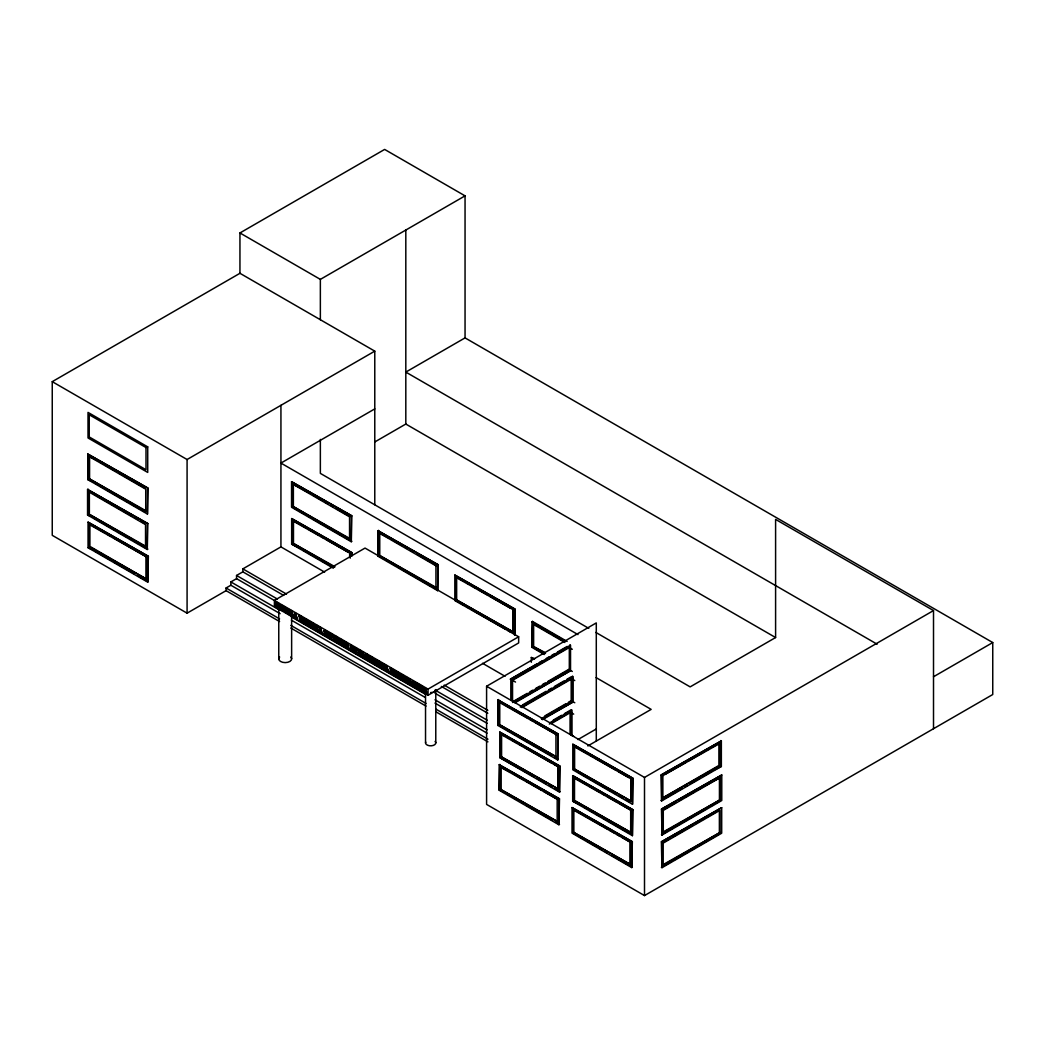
<?xml version="1.0" encoding="UTF-8"?>
<svg xmlns="http://www.w3.org/2000/svg" width="1045" height="1045" viewBox="0 0 1045 1045"><rect width="100%" height="100%" fill="white"/><g stroke="black" fill="none" stroke-linecap="round" stroke-linejoin="round"><path stroke-width="1.5" d="M396.591 676.611L397.1 674.273L396.591 676.611L395.846 676.18L395.846 671.648L398.302 672.471L398.302 673.32L396.591 672.915L396.591 673.738L398.302 674.143C396.76 679.668 405.591 680.36 401.097 674.73M406.662 682.437L407.615 679.524L407.184 682.137L405.93 682.006L407.132 677.565L408.778 681.68L406.623 677.865M405.93 682.006L407.132 677.565M337.888 639.71C335.981 638.443 340.487 640.363 336.32 637.28L336.32 641.813L337.574 641.957M347.201 645.078C345.294 643.811 349.788 645.745 345.621 642.649L345.621 647.195L346.888 647.325L346.888 645.405L348.651 648.344L347.319 648.174L346.365 645.705L346.365 647.626M408.255 681.98L409.183 679.341L410.424 679.472L411.077 684.384L409.849 684.266L409.94 680.857M408.778 681.68L409.692 679.041M407.093 679.812L408.582 683.548L409.418 681.157M293.24 616.942L295.265 612.984L297.538 618.836L294.337 616.641L293.24 616.942L295.265 612.984M318.098 631.298L320.123 627.34L322.396 633.192L319.195 630.997L318.098 631.298L320.123 627.34M384.351 669.545L386.376 665.587L388.649 671.439L385.448 669.244L384.351 669.545L385.958 668.957L388.649 671.439M385.37 668.029L386.376 665.587M410.842 684.854L412.879 680.883L415.152 686.735L411.939 684.54L410.842 684.854L412.879 680.883M423.003 691.868L425.028 687.897L427.3 693.749L424.1 691.568L423.003 691.868L424.61 691.268L427.3 693.749M424.022 690.34L425.028 687.897M294.612 615.962L295.657 614.408L296.179 616.276L294.612 615.962L295.657 614.408M319.47 630.318L320.515 628.763L321.037 630.618L319.47 630.318L321.037 630.618M385.723 668.565L386.768 667.01L387.29 668.878L385.723 668.565L386.768 667.01M412.226 683.861L413.258 682.307L413.781 684.175L412.736 683.561M424.374 690.876L425.419 689.321L425.942 691.189L424.374 690.876L425.419 689.321M294.024 617.399L294.337 616.641M318.869 631.742L319.705 630.697L322.396 633.192M411.625 685.298L411.939 684.54M367.657 657.827L366.286 657.788L366.011 656.652L367.984 657.997A2.691 1.554 60 0 1 367.84 658.768L367.409 659.264A2.482 1.437 60 0 1 366.573 659.33L364.94 658.154A2.717 1.567 60 0 1 364.339 657.187C361.962 653.177 367.866 654.131 367.435 655.724A2.129 1.228 60 0 0 366.534 654.862L365.267 655.058L365.397 656.6L367.657 657.827C362.889 660.231 364.509 649.141 368.219 655.842L366.926 656.025A2.129 1.228 60 0 0 366.011 655.15L364.875 655.176L364.849 656.9A2.717 1.567 60 0 0 365.228 657.553M353.014 649.428L351.029 649.467L351.029 646.607C354.346 645.692 353.968 653.883 350.284 649.885L350.284 645.34L353.497 647.391A2.874 1.659 60 0 1 353.85 648.449L353.341 650.539A2.09 1.202 60 0 1 352.348 650.447M381.477 665.025C379.688 663.758 384.207 665.417 380.001 662.504L380.001 667.037L381.268 667.18L381.334 665.299L382.522 668.5L381.334 665.299M404.585 678.362C402.9 676.86 407.223 678.989 403.109 675.841L403.109 680.386L404.376 680.517L404.376 678.597L406.139 681.536L404.807 681.366L403.853 678.884L403.853 680.817M279.551 607.485L277.565 604.715A1.306 0.758 60 0 1 277.604 603.971L277.839 603.736A1.489 0.862 60 0 1 278.388 603.736C277.552 601.476 282.464 612.906 277.343 606.897L278.479 606.518L279.041 607.772L277.852 606.596M279.577 621.54L226.073 590.66L187.081 613.167L52.25 535.327L52.25 381.66L239.945 273.294L239.945 232.957L384.638 149.422L465.051 195.859L465.051 337.888L992.75 642.557L992.75 694.52L644.504 895.578L486.591 804.402L486.591 686.251L596.29 622.911L596.29 741.062M239.945 232.957L320.358 279.381L465.051 195.859M87.754 454.026L148.063 488.159L147.463 514.062L87.754 479.577L87.754 454.026L148.063 488.159M88.969 456.404L145.738 489.178L145.738 511.358L88.969 478.584L88.969 456.404L97.877 460.845M88.969 478.584L146.339 511.018M87.754 479.577L92.509 481.64M87.558 489.465L147.854 523.597L147.267 549.5L87.558 515.015L87.558 489.465L147.854 523.597M88.773 514.022L145.542 546.796L145.542 524.616L88.773 491.842L88.773 514.022L146.13 546.457M87.558 515.015L90.928 516.282M52.25 381.66L187.081 459.513L374.776 351.146L374.776 504.8M88.054 522.147L148.364 556.293L147.776 582.183L88.054 547.711L88.054 522.147L148.364 556.293M146.64 579.152L89.282 546.718L89.282 524.525L89.87 524.185L89.87 546.365L146.64 579.152L146.64 556.959L113.409 537.77M88.054 547.711L92.822 549.774M465.051 337.888L405.813 372.098L877.121 644.19M374.776 408.895L280.935 463.079L577.99 634.589M89.282 524.525L146.64 556.959M291.555 481.706L351.865 515.838L351.277 541.741L291.555 507.269L291.555 481.706L351.865 515.838M292.783 484.083L349.553 516.857L349.553 539.05L292.783 506.276L292.783 484.083L309.986 493.331M374.998 441.839L405.813 424.048L775.599 637.541L775.599 519.391L933.512 610.567L933.512 728.718M292.783 506.276L350.14 538.697M333.329 568.18L291.659 544.131L291.659 518.568L351.969 552.7L351.969 555.901M283.665 595.402L242.845 571.837L242.845 568.885L280.935 546.888L324.629 572.124M280.138 613.676L230.854 585.239L230.854 581.934L236.549 578.656L236.549 575.468L242.845 571.837M350.245 558.134L350.245 553.38L292.887 520.946L292.887 543.139L335.014 566.769M291.659 544.131L300.594 548.599M226.073 590.66L226.073 587.995L230.854 585.239M377.937 530.664L438.247 564.796L437.659 590.686L377.937 556.214L377.937 530.664L438.247 564.796M379.165 533.028L435.935 565.815L435.935 587.995L379.165 555.222L379.165 533.028L389.445 538.293M291.659 518.568L351.969 552.7M274.835 601.776L277.487 602.717L276.977 603.866L275.58 603.056L275.58 603.879L277.487 604.389L276.977 605.512L275.58 604.702L275.58 605.904L277.487 606.413L276.977 607.563L274.835 606.322L274.835 601.776L277.487 602.717M275.58 603.056L277.487 603.566M275.58 604.702L277.487 605.225M274.835 606.322L277.487 607.263M275.58 605.904L277.487 606.413M279.564 607.171L278.088 604.428A1.306 0.758 60 0 1 278.114 603.67L278.349 603.435A1.489 0.862 60 0 1 278.897 603.435L279.746 605.225C277.095 601.489 283.508 612.906 277.343 606.897M285.285 607.223L286.265 612.174L286.683 608.621L287.427 609.052L287.114 613.036A1.672 0.967 60 0 1 286.408 613.088L284.802 610.933L285.285 607.223L286.095 611.155L287.061 611.847M284.135 609.731C280.452 612.056 280.582 603.383 283.613 608.229L284.658 607.654L283.874 606.531A3.174 1.829 60 0 0 282.659 605.604L281.432 605.577A2.678 1.554 60 0 0 280.909 606.322C279.185 609.849 287.075 611.926 282.947 609.692C280.06 608.294 282.581 604.389 284.135 607.929L282.424 606.048L280.922 605.878A2.678 1.554 60 0 0 280.4 606.609C279.877 608.791 282.333 612.265 284.632 610.633M284.762 607.511L286.03 607.654M286.683 608.621L287.95 608.752L287.623 612.736A1.672 0.967 60 0 1 286.918 612.788L285.598 611.573L285.52 607.955M379.165 555.222L436.523 587.656M377.937 556.214L378.538 530.311M288.302 609.562L290.967 610.502L290.445 611.639L289.047 610.829L289.047 611.652L290.967 612.161L290.445 613.297L289.047 612.488L289.047 613.676L290.967 614.186L290.445 615.335L288.302 614.094L288.302 609.562L290.967 610.502M289.047 610.829L290.967 611.351M289.047 611.652L290.967 612.161M289.047 612.488L290.967 612.997M291.15 611.194L292.404 611.338L292.992 616.798L291.15 615.74L291.15 611.194L292.404 611.338M288.302 614.094L290.967 615.035M289.047 613.676L290.967 614.186M291.15 615.74L293.501 616.511M291.895 611.625L292.404 615.048M294.755 613.284L296.035 613.428M291.895 615.348L293.501 615.688M300.725 620.678L300.725 616.981L300.725 620.678L299.967 620.234L299.967 616.55L298.752 616.445L299.262 615.296L301.443 616.55L301.443 621.684L304.108 622.624L304.108 621.775L302.188 621.266L302.697 619.776L302.697 620.965M295.944 617.569L297.538 618.836M298.752 616.445L299.967 616.55M298.752 615.583L301.443 616.55M300.215 617.281L301.443 617.399L300.725 616.981M307.975 624.518L305.506 623.173L304.67 620.038A2.678 1.554 60 0 1 305.192 619.293L306.42 619.332A3.174 1.829 60 0 1 307.635 620.247L307.896 621.644C304.317 617.425 305.545 624.453 308.406 624.348C305.754 626.033 303.559 622.088 304.108 619.75L302.188 619.241L302.697 618.117L304.108 618.927L304.108 618.091L301.443 617.138L304.108 618.091M299.445 616.85L299.967 620.234M302.188 619.241L304.108 619.75M302.188 618.418L304.108 618.927M301.443 621.684L304.108 622.624M302.188 620.064L304.16 620.338A2.678 1.554 60 0 1 304.683 619.594L306.668 620.103L307.374 621.945C304.343 617.099 304.213 625.772 307.896 623.447M302.188 621.266L304.108 621.775M307.374 621.945L309.79 621.37L311.475 625.328L308.562 621.252L308.562 625.798L309.829 625.929L308.562 625.798M309.307 626.229L309.829 622.951L310.94 625.589M310.966 625.628L310.966 622.637L312.22 622.768L311.71 627.614L309.307 623.251M308.406 624.348L307.374 623.747M310.966 622.637L312.22 622.768M312.559 623.551L313.813 623.695L313.304 628.528L312.559 628.097L312.559 623.551L313.813 623.695M310.992 627.196L312.22 627.313M312.559 628.097L313.813 628.228M317.837 630.213C313.983 630.88 314.179 623.081 317.236 627.627L318.268 627.065L317.497 625.942M317.236 629.43L318.255 630.044L315.355 628.79L314.532 625.72A2.678 1.554 60 0 1 315.054 624.988L316.269 625.014A3.174 1.829 60 0 1 317.497 625.942M319.613 627.627L320.88 627.771M435.935 565.815L436.523 565.463L417.138 554.281M325.504 632.212L326.576 631.676L325.217 630.187A1.489 0.862 60 0 0 324.668 630.174L324.433 630.422A1.306 0.758 60 0 0 324.394 631.167L325.935 635.386L323.65 633.636C328.365 635.948 322.226 630.109 326.576 631.676M326.811 631.794L328.078 631.925L328.835 636.157L329.24 632.604L328.313 636.457L326.811 631.794L326.954 635.726L328.457 637.359A1.672 0.967 60 0 0 329.162 637.319L329.475 633.322L328.731 632.891M323.65 633.636L324.799 633.27M329.475 633.322L329.671 637.019A1.672 0.967 60 0 1 328.966 637.071L327.464 635.438L327.333 631.493M331.095 638.808L331.605 636.588L331.605 638.508L330.351 638.364L330.86 633.531L333.028 635.373L332.401 636.967M331.095 635.099L331.827 636.353L331.095 635.099C332.924 633.897 333.303 638.782 331.095 636.875M331.095 636.039L332.428 635.53L330.351 633.832M333.42 635.608L336.085 636.549L335.563 637.685L334.165 636.875L334.165 637.698L336.085 638.208L335.563 639.344L334.165 638.534L334.165 639.723L336.085 640.232L335.563 641.382L333.42 640.141L333.42 635.608L336.085 636.549M330.351 638.364L331.605 638.508M334.165 636.875L336.085 637.398M334.165 637.698L336.085 638.208M334.165 638.534L336.085 639.044M336.32 637.28L338.998 638.808L338.972 640.285L337.901 640.716L338.828 643.276L338.41 640.415M333.42 640.141L336.085 641.081M334.165 639.723L336.085 640.232M337.065 642.244L337.639 640.062M339.39 639.044L340.644 639.187L340.134 644.02L339.39 643.589L339.39 639.044L340.644 639.187M336.32 641.813L336.83 636.98M515.133 634.746L454.836 600.601L454.836 575.05L515.133 609.183L515.133 634.746L518.66 636.771L518.66 642.936L428.032 695.265L274.404 606.57L274.404 600.405L365.032 548.076L378.538 555.875M337.065 640.324L338.018 642.793L339.351 642.975M339.39 643.589L340.644 643.72M345.621 642.649L348.298 644.177L348.285 645.653L347.214 646.084L348.142 648.645M346.365 643.929L347.789 644.478L347.214 646.084M346.365 644.856L347.606 644.87M345.621 647.195L346.13 642.348M350.284 649.885L351.695 650.108M354.111 647.547L356.776 648.501L356.267 649.637L354.856 648.827L354.856 649.65L356.776 650.16L356.267 651.296L354.856 650.486L354.856 651.675L356.776 652.184L356.267 653.334L354.111 652.093L354.111 647.547L356.776 648.501M354.856 648.827L356.776 649.337M354.856 649.65L356.776 650.16M354.856 650.486L356.776 650.996M354.111 652.093L356.776 653.034M354.856 651.675L356.776 652.184M358.435 650.055L359.702 650.186L359.18 655.019L358.435 654.588L358.435 650.055L359.702 650.186M360.029 650.97L361.256 651.087L362.942 655.045L360.029 650.97L360.029 655.502L360.773 655.947L361.296 652.668L360.773 655.947M358.435 654.588L359.702 654.719M362.432 652.354L363.686 652.485L362.432 652.354L362.432 655.346M456.051 599.608L513.422 632.042L513.422 609.862L456.051 577.428L456.051 599.608L513.422 632.042M360.029 655.502L361.296 655.646M362.458 656.913L363.686 657.031L362.458 656.913L360.773 652.955M366.011 656.652L368.506 657.697A2.691 1.554 60 0 1 368.349 658.468L367.931 658.964A2.482 1.437 60 0 1 367.082 659.029L366.821 658.938M368.676 660.505L371.341 661.446L368.676 660.505L369.198 655.659L371.341 656.9L371.524 662.151L372.281 662.582L372.791 659.304L372.281 662.582M369.421 657.24L371.341 657.749L369.421 657.24L369.421 658.063L371.341 658.572L369.421 658.063M368.676 655.96L371.341 656.9M369.421 658.886L371.341 659.408L369.421 658.886L369.421 660.087L371.341 660.597L369.421 660.087M374.437 661.681L372.046 657.305L373.927 661.981L374.437 658.69L373.927 661.981M373.927 658.99L375.194 659.121L374.437 658.69M371.524 662.151L372.791 662.282M375.521 659.917L376.775 660.048L376.265 664.881L375.521 664.45L375.521 659.917L376.775 660.048M377.114 660.832L379.766 661.772L379.257 662.909L377.859 662.099L377.859 662.922L379.766 663.444L379.257 664.568L377.859 663.758L377.859 664.947L379.766 665.469L379.257 666.605L377.114 665.365L377.114 660.832L379.766 661.772M373.953 663.549L375.194 663.666L373.953 663.549L372.281 659.604M377.859 662.099L379.766 662.621M375.521 664.45L376.775 664.581M377.859 662.922L379.766 663.444M377.859 663.758L379.766 664.267M380.001 662.504L382.692 664.032L382.666 665.508L381.595 665.939L382.522 668.5M377.114 665.365L379.766 666.318M377.859 664.947L379.766 665.469M380.759 663.771L382.17 664.333L381.595 665.939M380.759 664.711L382 664.724M383.084 664.28L384.338 664.411L383.828 669.244L383.084 668.813L383.084 664.28L384.338 664.411M380.001 667.037L381.268 667.18M385.866 665.887L387.133 666.018M383.084 668.813L384.338 668.944M390.19 668.382L391.457 668.513L390.934 673.359L390.19 672.928L390.19 668.382L391.457 668.513M391.784 669.296L393.011 669.414L394.697 673.372L391.784 669.296L391.784 673.842L393.051 673.973L391.784 673.842M392.528 674.273L393.051 670.994M390.19 672.928L391.457 673.058M394.187 673.672L394.187 670.681L395.441 670.825L394.932 675.658L392.528 671.295M394.187 670.681L395.441 670.825M395.846 671.648L398.302 672.471M394.213 675.24L395.441 675.357M396.591 672.915L398.302 673.32M396.591 673.738L398.302 674.143M395.846 676.18L397.1 676.311M396.591 674.574L398.302 674.966A2.848 1.646 60 0 1 399.059 673.894C408.464 679.159 394.657 678.022 401.084 674.835M454.836 575.05L515.133 609.183M403.109 675.841L405.787 677.369L405.773 678.845L404.702 679.276L405.63 681.836M403.853 677.108L405.277 677.669L404.702 679.276M403.853 678.048L405.094 678.061M403.109 680.386L404.376 680.517M409.183 679.341L410.424 679.472M407.929 683.156L408.582 683.548M412.357 681.183L413.637 681.327M409.849 684.266L411.077 684.384M416.798 687.688L416.041 687.257L416.041 683.561L414.826 683.456L414.826 682.607L417.517 683.561L417.517 684.41L416.289 684.292L416.289 687.989L416.289 684.292M414.826 683.456L416.041 683.561M413.546 685.468L415.152 686.735M414.826 682.607L417.517 683.561M417.464 684.122L418.718 684.253L418.209 689.099L417.464 688.668L417.464 684.122L418.718 684.253M415.518 683.861L416.041 687.257M544.314 654.523L531.827 647.299L532.414 621.409L567.135 641.447M417.464 688.668L418.718 688.799M422.65 689.7C418.967 692.038 419.097 683.352 422.141 688.198L423.173 687.623L422.402 686.5A3.174 1.829 60 0 0 421.174 685.585L419.959 685.546A2.678 1.554 60 0 0 419.437 686.291C417.713 689.818 425.602 691.908 421.462 689.661C418.575 688.276 421.109 684.357 422.65 687.897M545.503 653.504L533.041 646.306L533.041 624.126L539.168 626.974M424.518 688.198L425.785 688.341M422.663 687.923L420.952 686.016L419.437 685.847A2.678 1.554 60 0 0 418.914 686.591C418.392 688.773 420.861 692.247 423.16 690.601M236.549 578.656L428.032 689.099L518.66 636.771M533.041 646.306L544.706 652.354M531.827 647.299L532.414 621.409M531.317 662.269L531.317 657.475L534.687 658.742M536.607 664.071L510.221 679.315L570.531 645.183L570.531 670.733L514.989 702.802M539.39 662.478L542.159 660.871M546.326 658.468L549.108 656.861M551.891 655.254L554.66 653.661M557.442 652.054L567.161 646.437M511.945 700.581L511.945 679.981L568.715 647.208L572.294 649.285M497.942 699.902L558.252 734.034L557.664 759.924L497.942 725.452L497.942 699.902L558.252 734.034M513.33 701.378L527.176 693.384M529.946 691.777L532.715 690.183M535.484 688.577L539.638 686.186M542.407 684.58L545.177 682.986M547.946 681.392L568.715 669.401L572.294 671.465M512.546 702.514L569.316 669.74L569.316 647.547L512.546 680.334L512.546 700.934M514.388 702.462L570.531 670.733M522.422 704.996L546.026 691.359M548.808 689.752L551.59 688.159M554.359 686.552L564.078 680.935M566.86 679.328L571.027 676.925M520.24 706.942L573.013 676.468L573.013 702.031L542.459 719.665M521.351 707.282L571.197 678.505L574.776 680.569M521.938 707.622L571.785 678.845L571.785 701.025L541.323 718.62M499.17 724.459L556.528 756.894L499.17 724.459L499.17 702.266L556.528 734.7L535.758 722.709M497.942 725.452L498.543 699.549M499.771 732.062L560.081 766.194L559.493 792.097L499.771 757.612L499.771 732.062L560.081 766.194M500.999 734.439L558.357 766.873L558.357 789.053L500.999 756.619L500.999 734.439L504.356 735.693M544.889 715.877L565.659 703.886M568.428 702.292L571.197 700.686L574.776 702.749M541.859 719.326L573.013 702.031M553.275 720.109L561.609 715.303M564.391 713.696L571.328 709.686L571.328 735.249M549.709 722.853L571.928 710.025L571.928 735.589M549.343 724.054L570.113 712.063L573.692 714.127M551.316 723.597L570.701 712.403L570.701 734.596M500.999 756.619L558.357 789.053M499.771 757.612L533.695 776.513M499.197 764.718L559.506 798.85L558.905 824.753L499.197 790.268L499.197 764.718L559.506 798.85M500.411 789.275L557.782 821.71L500.411 789.275L500.411 767.095L510.705 772.346M577.95 739.56L596.29 728.966M572.804 744.236L633.1 778.368L632.512 804.271L572.804 769.799L572.804 744.236L633.1 778.368M499.197 790.268L499.784 764.378M587.852 745.934L651.153 709.385L596.107 677.617M775.599 637.541L690.144 686.879L595.82 632.421M574.018 768.793L631.376 801.228L631.376 779.047L574.018 746.613L574.018 768.793L631.376 801.228M572.686 775.638L632.996 809.77L632.408 835.673L572.686 801.188L572.686 775.638L632.996 809.77M500.411 767.095L557.782 799.529L543.936 791.535M631.271 810.45L573.914 778.016L573.914 800.196L631.271 832.63L631.271 810.45L620.194 804.049M572.686 801.188L581.621 805.656M572.033 807.563L632.343 841.695L631.742 867.585L572.033 833.113L572.033 807.563L632.343 841.695M486.591 686.251L644.504 777.428L933.512 610.567M661.041 775.024L721.35 740.892L721.35 766.455L661.629 800.927L661.041 775.024L721.35 740.892M665.025 774.397L685.794 762.406M688.564 760.799L703.794 752.008M706.564 750.414L709.333 748.808M712.102 747.214L719.025 743.217L719.025 765.397L662.256 798.171L662.256 775.991L719.626 743.557L719.626 765.75L662.256 798.171M630.618 842.361L573.248 809.927L573.248 832.12L630.618 864.555L630.618 842.361L622.311 837.567M661.041 800.588L681.862 788.557M684.645 786.95L687.427 785.357M690.196 783.75L699.928 778.133M702.697 776.526L711.031 771.719M713.813 770.113L721.35 766.455M661.459 809.104L721.768 774.972L721.768 800.522L662.047 835.007L661.459 809.104L721.768 774.972M662.674 810.071L676.52 802.077M679.289 800.47L682.058 798.876M684.828 797.283L694.52 791.679M697.289 790.085L720.044 777.637L720.044 799.817L663.275 832.591L663.275 810.411L720.044 777.637M573.914 800.196L631.271 832.63M662.674 832.251L720.044 799.817M933.512 676.755L992.75 642.557M661.459 834.668L667.01 831.454M669.793 829.848L672.562 828.254M675.344 826.647L707.282 808.203M711.449 805.799L714.231 804.193M717.001 802.586L719.783 800.992M661.38 841.787L721.69 807.654L721.69 833.205L661.968 867.69L661.38 841.787L721.69 807.654M662.595 842.753L669.518 838.756M672.288 837.149L693.057 825.158M695.826 823.564L698.609 821.971M701.378 820.364L704.147 818.771M706.916 817.164L716.609 811.573M573.248 832.12L630.618 864.555M662.595 864.933L719.966 832.499L719.966 810.319L663.196 843.093L663.196 865.273L719.966 832.499M661.38 867.337L671.099 861.733M673.881 860.126L682.215 855.319M684.984 853.713L689.151 851.309M691.934 849.703L694.703 848.096M697.485 846.502L718.32 834.472M367.187 656.443L368.219 655.842M283.613 608.229L284.658 607.654M317.236 627.627L318.268 627.065M422.141 688.198L423.173 687.623M279.185 605.473L280.256 604.937M317.745 629.129C314.088 630.044 315.237 622.833 317.745 627.34L316.047 625.459L314.532 625.276A2.678 1.554 60 0 0 314.009 626.02C313.5 628.202 315.93 631.676 318.255 630.044M337.901 640.716L338.188 638.652M239.945 273.294L374.776 351.146M588.779 628.358L320.358 473.385L320.358 439.422M392.215 539.886L401.907 545.477M404.676 547.084L407.445 548.677M410.215 550.284L412.984 551.878M463.575 581.085L456.639 577.088L456.639 599.268M466.344 582.679L469.114 584.273M471.883 585.879L476.037 588.27M478.806 589.876L487.114 594.67M489.883 596.264L510.652 608.255M312.755 494.938L322.448 500.529M325.217 502.136L327.986 503.729M330.756 505.323L333.525 506.929M336.294 508.523L350.14 516.517M531.827 621.749L565.149 640.99M541.937 628.581L550.245 633.374M553.014 634.968L562.706 640.572M533.041 624.126L564.888 642.505M379.923 556.672L384.09 559.075M386.872 560.682L389.641 562.288M392.424 563.895L396.591 566.299M399.373 567.905L431.311 586.336M434.08 587.943L463.758 605.081M466.54 606.675L469.309 608.281M472.092 609.888L505.414 629.129M508.197 630.736L510.979 632.329M294.925 508.523L304.657 514.14M307.426 515.747L310.208 517.353M312.991 518.947L351.865 541.401M533.799 647.769L543.518 653.373M531.317 657.475L534.099 659.082M305.937 527.803L293.475 520.606L293.475 542.786M308.706 529.397L318.398 535.001M321.168 536.594L323.937 538.188M326.706 539.795L347.476 551.786M292.887 543.139L334.426 567.121M303.363 550.206L306.146 551.812M308.915 553.406L318.647 559.023M321.416 560.629L329.75 565.436M511.945 679.981L515.525 682.058M482.555 663.301L505.022 676.272M100.647 462.452L103.416 464.045M106.185 465.652L115.877 471.243M118.647 472.836L144.955 488.028M573.692 736.32L570.113 734.243L570.113 712.063M501.143 702.723L509.451 707.53M512.22 709.124L527.451 717.915M530.22 719.522L532.989 721.115M587.068 753.471L574.606 746.274L574.606 768.454M589.837 755.065L592.606 756.658M595.376 758.265L616.145 770.256M618.914 771.85L628.607 777.441M95.291 483.247L98.06 484.854M100.843 486.447L127.229 501.691M130.011 503.285L139.73 508.902M142.499 510.509L145.281 512.115M242.845 568.885L286.487 594.082M444.164 685.115L487.806 710.313M441.356 686.447L487.806 713.265M499.928 725.909L509.647 731.526M512.429 733.133L515.211 734.74M517.98 736.333L527.699 741.95M530.481 743.557L551.316 755.574M554.085 757.181L558.252 759.584M577.558 771.863L587.277 777.467M590.059 779.074L610.881 791.104M613.663 792.698L616.445 794.304M619.215 795.911L623.382 798.315M626.164 799.921L628.933 801.528M236.549 575.468L277.382 599.033M435.06 690.066L487.153 720.149M93.514 493.893L108.745 502.684M111.515 504.278L132.284 516.269M135.053 517.876L137.822 519.469M140.592 521.076L144.746 523.467M435.06 693.266L487.153 723.336M329.24 632.604L329.998 633.035M350.284 645.34L353.132 648.37M416.798 684.005L417.517 684.41M351.029 646.607C352.87 646.816 353.367 651.231 351.029 649.467M507.125 737.287L509.895 738.893M512.664 740.487L516.818 742.89M519.587 744.484L522.356 746.078M525.126 747.684L551.433 762.876M554.203 764.47L556.972 766.063M397.1 674.273L398.302 674.966M295.134 615.662L296.179 616.276M386.232 668.264L387.29 668.878M424.884 690.588L425.942 691.189M380.759 665.547L380.759 667.481M366.011 657.462L367.148 658.128M586.963 784.86L574.502 777.663L574.502 799.856M589.733 786.467L599.425 792.058M602.194 793.651L604.964 795.258M607.733 796.852L617.425 802.456M293.749 616.654L294.533 617.099M318.607 630.997L319.391 631.454M406.453 681.719L407.184 682.137M411.364 684.553L412.135 684.997M299.445 620.534L300.215 620.978M338.018 642.793L338.828 643.276M415.518 687.545L416.289 687.989M230.854 581.934L280.138 610.384M291.398 616.89L425.145 694.115M434.994 699.797L487.088 729.88M291.398 620.181L425.145 697.407M434.994 703.089L487.088 733.172M226.073 587.995L279.577 618.888M290.837 625.38L425.994 703.416M435.843 709.111L487.937 739.181M290.837 628.045L425.994 706.08M435.843 711.763L487.937 741.845M93.697 517.889L114.532 529.906M117.314 531.513L127.033 537.13M129.802 538.724L132.584 540.33M135.367 541.937L139.521 544.341M142.303 545.947L147.854 549.147M536.477 778.12L546.195 783.737M548.978 785.331L551.747 786.937M554.529 788.544L560.081 791.757M584.39 807.262L587.172 808.869M589.942 810.476L592.724 812.069M596.891 814.486L599.673 816.08M602.442 817.686L628.829 832.917M91.255 524.982L105.101 532.976M107.87 534.583L110.639 536.176M513.474 773.94L523.166 779.544M525.935 781.137L528.705 782.731M531.474 784.338L541.166 789.929M575.233 810.384L601.541 825.576M604.31 827.183L607.08 828.776M609.849 830.37L614.003 832.774M616.772 834.367L619.541 835.974M95.591 551.381L110.874 560.198M113.644 561.805L134.478 573.823M137.261 575.429L146.979 581.046M501.182 790.738L505.349 793.142M508.118 794.736L510.9 796.342M513.683 797.949L517.837 800.352M520.619 801.959L523.401 803.566M526.171 805.159L552.557 820.403M555.339 821.997L559.506 824.4M574.018 833.57L583.737 839.187M586.519 840.794L596.238 846.398M599.007 848.004L601.789 849.611M604.572 851.218L607.341 852.811M611.508 855.228L632.343 867.245M325.047 634.772C327.568 636.536 326.419 632.107 325.152 631.467M366.246 658.598L365.45 657.854M325.57 631.219L326.014 631.925L324.708 630.475A1.489 0.862 60 0 0 324.146 630.475L323.924 630.71A1.306 0.758 60 0 0 323.885 631.467L325.361 634.511L324.172 633.335M422.141 690L422.65 690.902M283.613 610.019L284.122 610.933M393.599 672.314L394.723 674.952M372.791 659.304L374.476 663.248M361.296 652.668L362.968 656.613M405.212 678.976L406.139 681.536M382.104 665.639L383.045 668.199M347.724 645.797L348.651 648.344M424.897 689.622L425.419 691.49M412.749 682.607L413.271 684.475M386.245 667.311L386.768 669.166M319.992 629.064L320.515 630.919M295.147 614.708L295.67 616.576M425.276 688.642L426.791 694.05M413.128 681.614L414.63 687.035M386.624 666.318L388.139 671.739M320.371 628.071L321.886 633.479M295.513 613.715L297.028 619.136M407.615 679.524L408.164 681.745M409.901 679.759L410.567 684.684M720.75 740.552L720.75 766.116M719.443 777.297L719.443 799.477M719.378 809.98L719.378 832.16M662.857 776.331L662.857 798.524M662.047 809.444L662.047 835.007M661.968 842.126L661.968 867.69M661.629 775.364L661.629 800.927M644.504 777.428L644.504 895.578M632.512 778.708L632.512 804.271M632.408 810.11L632.408 835.673M631.742 842.035L631.742 867.585M630.788 779.387L630.788 801.567M630.684 810.789L630.684 832.969M630.03 842.714L630.03 864.894M573.849 811.181L573.849 831.781M572.412 676.128L572.412 701.691M571.197 678.505L571.197 700.686M569.943 644.83L569.943 670.394M559.493 766.534L559.493 792.097M558.905 799.19L558.905 824.753M557.769 767.213L557.769 789.393M557.664 734.374L557.664 759.924M557.194 799.869L557.194 822.049M555.94 735.053L555.94 757.233M533.629 623.774L533.629 645.967M514.545 609.522L514.545 635.086M512.821 610.202L512.821 632.382M510.822 679.655L510.822 700.424M501.587 734.086L501.587 756.28M501.012 766.743L501.012 788.936M499.758 703.52L499.758 724.12M437.659 565.136L437.659 590.686M435.778 689.569L435.778 742.864M428.032 689.099L428.032 695.265M425.537 692.796L425.537 742.864M418.209 684.553L418.209 689.099M416.994 683.861L416.994 684.71M415.335 682.307L415.335 683.156M405.813 230.057L405.813 424.048M404.376 676.82L404.376 677.748M403.618 675.54L403.618 680.086M397.792 672.771L397.792 673.607M397.792 674.443L397.792 675.266M396.355 671.347L396.355 675.893M394.932 671.112L394.932 675.658M394.697 670.394L394.697 673.372M392.293 669.009L392.293 673.542M390.934 668.813L390.934 673.359M383.828 664.698L383.828 669.244M383.593 663.98L383.593 668.526M381.268 663.484L381.268 664.411M380.524 662.203L380.524 666.749M379.753 532.689L379.753 554.882M379.257 662.073L379.257 662.909M379.257 663.732L379.257 664.568M379.257 665.756L379.257 666.605M378.368 661.812L378.368 662.634M377.624 660.531L377.624 665.077M376.265 660.335L376.265 664.881M374.672 659.421L374.672 663.967M372.046 657.305L372.046 661.851M370.831 657.2L370.831 658.05M370.831 658.872L370.831 659.695M370.831 660.897L370.831 661.746M369.93 658.585L369.93 659.787M369.198 655.659L369.198 660.205M366.521 656.365L366.521 657.174M363.177 652.785L363.177 657.331M362.942 652.054L362.942 655.045M360.538 650.669L360.538 655.215M359.18 650.473L359.18 655.019M358.957 649.755L358.957 654.301M356.267 648.788L356.267 649.637M356.267 650.46L356.267 651.296M356.267 652.485L356.267 653.334M355.378 648.527L355.378 649.35M355.378 650.186L355.378 651.375M354.634 647.26L354.634 651.793M351.538 646.306L351.538 649.167M351.381 553.053L351.381 556.24M351.277 516.191L351.277 541.741M350.793 645.039L350.793 649.585M349.657 553.719L349.657 556.894M346.888 643.629L346.888 644.556M340.134 639.475L340.134 644.02M339.899 638.756L339.899 643.289M335.563 636.836L335.563 637.685M335.563 638.508L335.563 639.344M335.563 640.533L335.563 641.382M334.674 636.588L334.674 637.398M334.674 638.234L334.674 639.422M331.605 634.811L331.605 635.739M330.86 633.531L330.86 638.077M320.358 279.381L320.358 319.731M313.304 623.983L313.304 628.528M313.069 623.264L313.069 627.81M311.71 623.068L311.71 627.614M311.475 622.337L311.475 625.328M309.072 620.952L309.072 625.498M303.586 618.379L303.586 619.228M303.586 620.051L303.586 620.874M303.586 622.075L303.586 622.924M302.697 618.117L302.697 618.94M300.921 616.85L300.921 617.699M299.262 615.296L299.262 616.145M293.371 483.744L293.371 505.924M292.992 615.975L292.992 616.798M291.659 610.907L291.659 615.44M291.633 615.283L291.633 658.886M290.445 610.789L290.445 611.639M290.445 612.461L290.445 613.297M290.445 614.486L290.445 615.335M289.556 610.528L289.556 611.351M288.812 609.261L288.812 613.807M280.935 405.329L280.935 546.888M278.767 608.817L278.767 658.886M276.977 603.017L276.977 603.866M276.977 604.689L276.977 605.512M276.977 606.714L276.977 607.563M276.089 604.415L276.089 605.604M275.344 601.476L275.344 606.022M187.081 459.513L187.081 613.167M147.776 556.632L147.776 582.183M147.463 488.498L147.463 514.062M147.267 523.937L147.267 549.5M146.052 557.298L146.052 579.492M89.57 456.051L89.57 478.244M89.361 491.49L89.361 513.683M88.146 489.112L88.146 514.676M435.608 690.327A5.12 2.952 0 0 1 433.218 692.13M431.99 692.43A5.12 2.952 0 0 1 430.658 692.521M290.771 657.031A6.44 3.71 0 0 1 285.207 662.608A6.44 3.71 0 0 1 279.629 657.031M435.099 741.388A5.12 2.952 0 0 1 431.324 745.803A5.12 2.952 0 0 1 425.707 742.107M340.788 641.813C341.624 650.094 348.521 642.27 341.571 640.689A2.848 1.646 60 0 0 340.788 641.813M341.31 641.512C342.133 649.807 349.043 641.983 342.094 640.389A2.848 1.646 60 0 0 341.31 641.512M398.798 674.704C399.621 682.986 406.531 675.174 399.569 673.581A2.848 1.646 60 0 0 398.798 674.704M341.558 642.257C343.348 649.637 346.339 638.939 341.558 642.257M342.068 641.97C342.773 647.456 345.738 641.774 342.068 641.97M399.046 675.449C400.313 682.111 403.266 673.516 399.046 675.449M147.724 446.868L88.015 412.396L88.015 437.959L147.724 472.431L147.724 446.868M146 447.547L89.23 414.774L89.23 436.954L146 469.728L146 447.547"/></g></svg>
